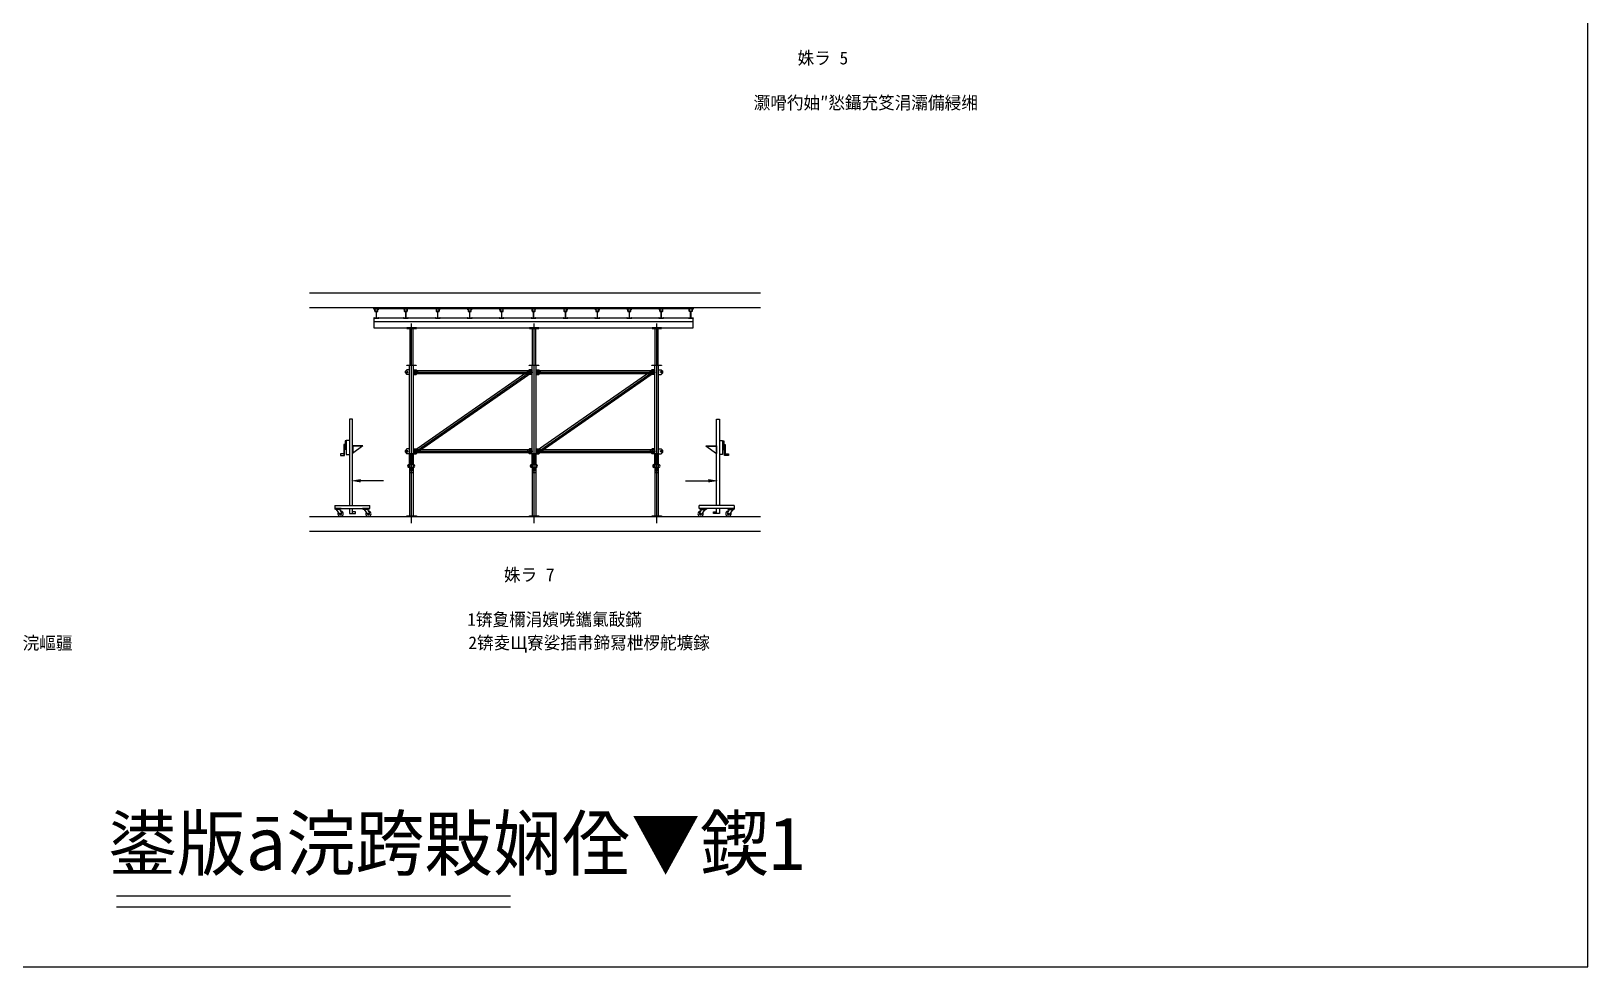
# Model space of a CAD drawing. Header units: metres. Extents: x 0 to 297, y 0 to 210.
# Drawn here: x 121.5 to 297, y 0 to 105.5 of the extents above; entities that cross this region are included whole.
import ezdxf

# ---------------------------------------------------------------- set-up
doc = ezdxf.new("R2010")
doc.units = ezdxf.units.M
for name, color, linetype in [(' ', 7, 'Continuous'), ('1', 7, 'Continuous'), ('120', 7, 'Continuous'), ('2', 7, 'Continuous'), ('38536', 7, 'Continuous'), ('5', 7, 'Continuous'), ('7', 7, 'Continuous')]:
    doc.layers.add(name, color=color, linetype=linetype)

msp = doc.modelspace()

# ---------------------------------------------------------------- linework, layer by layer
at = {"layer": ' '}
for p, q in [((152.85, 75.97), (203.69, 75.97)), ((152.85, 74.31), (203.69, 74.31)), ((164.36, 50.01), (164.36, 72.5)), ((178.18, 50.01), (178.18, 72.5)), ((192.01, 50.01), (192.01, 72.5)), ((157.36, 59.34), (157, 59.34)), ((157, 59.34), (157, 57.75)), ((158.88, 58.73), (157.7, 58.73)), ((158.88, 58.73), (157.7, 57.86)), ((157.7, 58.73), (157.7, 57.86)), ((158.84, 58.68), (157.75, 58.68)), ((157.75, 58.68), (157.75, 57.91)), ((197.55, 58.73), (198.74, 58.73)), ((197.55, 58.73), (198.74, 57.86)), ((197.6, 58.68), (198.69, 58.68)), ((198.69, 58.68), (198.69, 57.91)), ((198.74, 58.73), (198.74, 57.86)), ((199.08, 59.34), (199.43, 59.34)), ((199.43, 59.34), (199.43, 57.75)), ((157, 57.75), (157.36, 57.75)), ((164.14, 57.84), (164.14, 55.74)), ((164.57, 57.84), (164.14, 57.84)), ((164.57, 55.74), (164.57, 57.84)), ((177.97, 57.84), (177.97, 55.74)), ((178.4, 57.84), (177.97, 57.84)), ((178.4, 55.74), (178.4, 57.84)), ((191.79, 57.84), (191.79, 55.74)), ((192.22, 57.84), (191.79, 57.84)), ((192.22, 55.74), (192.22, 57.84)), ((199.43, 57.75), (199.08, 57.75)), ((164.14, 55.74), (164.57, 55.74)), ((177.97, 55.74), (178.4, 55.74)), ((191.79, 55.74), (192.22, 55.74)), ((155.7, 52.02), (159.64, 52.02)), ((155.7, 52.02), (155.7, 51.65)), ((155.7, 51.65), (159.64, 51.65)), ((158.03, 51.29), (157.7, 51.29)), ((157.7, 51.1), (158.03, 51.1)), ((158.03, 51.1), (158.03, 51.29)), ((159.64, 51.65), (159.64, 52.02)), ((200.74, 52.02), (196.8, 52.02)), ((196.8, 51.65), (196.8, 52.02)), ((200.74, 51.65), (196.8, 51.65)), ((198.4, 51.1), (198.4, 51.29)), ((198.4, 51.29), (198.74, 51.29)), ((198.74, 51.1), (198.4, 51.1)), ((200.74, 52.02), (200.74, 51.65))]:
    msp.add_line(p, q, dxfattribs=at)
for centre, start, end in [((156.35, 51.07), -211.99, 91.5), ((159.49, 51.07), -211.99, 91.5), ((196.95, 51.07), -271.5, 31.99), ((200.09, 51.07), -271.5, 31.99)]:
    msp.add_arc(centre, 0.3, start, end, dxfattribs=at)
for p, q in [((297, 0), (297, 210)), ((131.08, 7.99), (175.51, 7.99)), ((131.08, 6.75), (175.51, 6.75)), ((0, 0), (297, 0))]:
    msp.add_line(p, q)
at = {"layer": '1'}
for p, q in [((164.02, 56.63), (164.62, 56.63)), ((164.62, 56.27), (164.02, 56.27)), ((177.84, 56.63), (178.44, 56.63)), ((178.44, 56.27), (177.84, 56.27)), ((191.66, 56.63), (192.27, 56.63)), ((192.27, 56.27), (191.66, 56.27))]:
    msp.add_line(p, q, dxfattribs=at)
for centre, start, end in [((164.11, 56.45), 116.26, 243.74), ((164.53, 56.45), -63.74, 63.74), ((177.93, 56.45), 116.26, 243.74), ((178.35, 56.45), -63.74, 63.74), ((191.75, 56.45), 116.26, 243.74), ((192.18, 56.45), -63.74, 63.74)]:
    msp.add_arc(centre, 0.2, start, end, dxfattribs=at)
at = {"layer": '120'}
for p, q in [((160.11, 72.74), (196.11, 72.74)), ((164.56, 67.04), (178.05, 67.04)), ((177.77, 67.29), (164.6, 58.12)), ((164.61, 57.94), (177.98, 67.25)), ((164.65, 67.19), (164.65, 66.88)), ((177.89, 67.19), (164.65, 67.19)), ((164.65, 66.88), (177.89, 66.88)), ((164.77, 57.86), (177.95, 67.04)), ((177.95, 67.04), (177.77, 67.29)), ((177.89, 66.88), (177.89, 67.19)), ((178.38, 67.04), (191.87, 67.04)), ((191.6, 67.29), (178.42, 58.12)), ((178.44, 57.94), (191.81, 67.25)), ((178.47, 67.19), (178.47, 66.88)), ((191.72, 67.19), (178.47, 67.19)), ((178.47, 66.88), (191.72, 66.88)), ((178.6, 57.86), (191.77, 67.04)), ((191.77, 67.04), (191.6, 67.29)), ((191.72, 66.88), (191.72, 67.19)), ((164.56, 58.11), (178.05, 58.11)), ((164.6, 58.12), (164.77, 57.86)), ((164.65, 58.27), (164.65, 57.96)), ((177.89, 58.27), (164.65, 58.27)), ((164.65, 57.96), (177.89, 57.96)), ((177.89, 57.96), (177.89, 58.27)), ((178.38, 58.11), (191.87, 58.11)), ((178.42, 58.12), (178.6, 57.86)), ((178.47, 58.27), (178.47, 57.96)), ((191.72, 58.27), (178.47, 58.27)), ((178.47, 57.96), (191.72, 57.96)), ((191.72, 57.96), (191.72, 58.27))]:
    msp.add_line(p, q, dxfattribs=at)
for centre in [(164.86, 67.04), (177.68, 67.04), (177.68, 67.04), (178.69, 67.04), (191.5, 67.04), (191.51, 67.04), (164.86, 58.11), (164.86, 58.11), (177.68, 58.11), (178.69, 58.11), (178.69, 58.11), (191.5, 58.11)]:
    msp.add_circle(centre, 0.06, dxfattribs=at)
at = {"layer": '2'}
for p, q in [((157.7, 61.75), (157.36, 61.75)), ((157.36, 61.75), (157.36, 52.02)), ((157.7, 52.02), (157.7, 61.75)), ((198.74, 52.02), (198.74, 61.75)), ((198.74, 61.75), (199.08, 61.75)), ((199.08, 61.75), (199.08, 52.02)), ((156.87, 58.87), (156.72, 58.87)), ((156.72, 58.87), (156.72, 57.84)), ((156.79, 57.63), (156.79, 58.75)), ((156.79, 58.75), (156.87, 58.75)), ((157, 59.3), (156.87, 59.3)), ((156.87, 59.3), (156.87, 58.32)), ((157, 58.32), (156.87, 58.32)), ((199.43, 59.3), (199.57, 59.3)), ((199.43, 58.32), (199.57, 58.32)), ((199.57, 59.3), (199.57, 58.32)), ((199.57, 58.87), (199.72, 58.87)), ((199.65, 58.75), (199.57, 58.75)), ((199.65, 57.63), (199.65, 58.75)), ((199.72, 58.87), (199.72, 57.84)), ((156.72, 57.84), (156.35, 57.84)), ((156.35, 57.84), (156.35, 57.63)), ((156.35, 57.63), (156.79, 57.63)), ((156.72, 57.84), (156.72, 57.63)), ((200.09, 57.63), (199.65, 57.63)), ((199.72, 57.84), (199.72, 57.63)), ((199.72, 57.84), (200.09, 57.84)), ((200.09, 57.84), (200.09, 57.63)), ((155.7, 51.65), (155.7, 51.6)), ((156.43, 51.65), (155.7, 51.65)), ((156.43, 51.6), (155.7, 51.6)), ((155.77, 51.6), (155.77, 51.55)), ((156.35, 51.55), (155.77, 51.55)), ((155.87, 51.55), (156.24, 51.02)), ((156.26, 51.55), (156.46, 51.13)), ((156.35, 51.6), (156.35, 51.55)), ((156.43, 51.65), (156.43, 51.6)), ((157.36, 51.65), (157.36, 51.1)), ((157.36, 51.1), (157.7, 51.1)), ((157.7, 51.1), (157.7, 51.65)), ((159.57, 51.65), (158.84, 51.65)), ((158.84, 51.65), (158.84, 51.6)), ((159.57, 51.6), (158.84, 51.6)), ((158.91, 51.6), (158.91, 51.55)), ((159.49, 51.55), (158.91, 51.55)), ((159.01, 51.55), (159.38, 51.02)), ((159.4, 51.55), (159.6, 51.13)), ((159.49, 51.6), (159.49, 51.55)), ((159.57, 51.65), (159.57, 51.6)), ((197.04, 51.55), (196.84, 51.13)), ((196.87, 51.65), (197.6, 51.65)), ((196.87, 51.65), (196.87, 51.6)), ((196.87, 51.6), (197.6, 51.6)), ((196.94, 51.6), (196.94, 51.55)), ((196.94, 51.55), (197.53, 51.55)), ((197.43, 51.55), (197.06, 51.02)), ((197.53, 51.6), (197.53, 51.55)), ((197.6, 51.65), (197.6, 51.6)), ((198.74, 51.1), (198.74, 51.65)), ((199.08, 51.1), (198.74, 51.1)), ((199.08, 51.65), (199.08, 51.1)), ((200.18, 51.55), (199.98, 51.13)), ((200.01, 51.65), (200.01, 51.6)), ((200.01, 51.65), (200.74, 51.65)), ((200.01, 51.6), (200.74, 51.6)), ((200.08, 51.6), (200.08, 51.55)), ((200.08, 51.55), (200.67, 51.55)), ((200.57, 51.55), (200.2, 51.02)), ((200.67, 51.6), (200.67, 51.55)), ((200.74, 51.65), (200.74, 51.6))]:
    msp.add_line(p, q, dxfattribs=at)
for centre in [(156.35, 51.07), (159.49, 51.07), (196.95, 51.07), (200.09, 51.07)]:
    msp.add_circle(centre, 0.04, dxfattribs=at)
for centre, start, end in [((156.35, 51.07), -153.71, 26.29), ((159.49, 51.07), -153.71, 26.29), ((196.95, 51.07), 153.71, 333.71), ((200.09, 51.07), 153.71, 333.71)]:
    msp.add_arc(centre, 0.12, start, end, dxfattribs=at)
at = {"layer": '38536'}
for p, q in [((160.11, 74.31), (196.11, 74.31)), ((160.11, 74.18), (160.11, 74.31)), ((196.11, 74.18), (160.11, 74.18)), ((196.11, 74.31), (196.11, 74.18)), ((160.11, 73.1), (160.11, 72.02)), ((196.11, 73.1), (160.11, 73.1)), ((160.11, 72.02), (196.11, 72.02)), ((196.11, 72.02), (196.11, 73.1)), ((163.84, 67.31), (163.66, 67.13)), ((163.66, 66.95), (163.66, 67.13)), ((163.66, 66.95), (163.84, 66.77)), ((163.72, 67.04), (163.99, 67.04)), ((164.14, 67.31), (163.84, 67.31)), ((164.14, 66.77), (163.84, 66.77)), ((163.85, 67.18), (163.85, 66.9)), ((164.14, 66.77), (164.14, 67.31)), ((164.57, 66.77), (164.57, 67.31)), ((164.57, 67.31), (164.88, 67.31)), ((164.57, 66.77), (164.88, 66.77)), ((165, 67.04), (164.72, 67.04)), ((165, 67.04), (164.72, 67.04)), ((164.86, 67.18), (164.86, 66.9)), ((164.86, 67.18), (164.86, 66.9)), ((164.88, 67.31), (165.06, 67.13)), ((165.06, 66.95), (164.88, 66.77)), ((165.06, 66.95), (165.06, 67.13)), ((177.66, 67.31), (177.48, 67.13)), ((177.48, 66.95), (177.48, 67.13)), ((177.48, 66.95), (177.66, 66.77)), ((177.54, 67.04), (177.82, 67.04)), ((177.97, 67.31), (177.66, 67.31)), ((177.97, 66.77), (177.66, 66.77)), ((177.68, 67.18), (177.68, 66.9)), ((177.97, 66.77), (177.97, 67.31)), ((178.4, 66.77), (178.4, 67.31)), ((178.4, 67.31), (178.7, 67.31)), ((178.4, 66.77), (178.7, 66.77)), ((178.82, 67.04), (178.55, 67.04)), ((178.82, 67.04), (178.55, 67.04)), ((178.69, 67.18), (178.69, 66.9)), ((178.69, 67.18), (178.69, 66.9)), ((178.7, 67.31), (178.88, 67.13)), ((178.88, 66.95), (178.7, 66.77)), ((178.88, 66.95), (178.88, 67.13)), ((191.49, 67.31), (191.31, 67.13)), ((191.31, 66.95), (191.31, 67.13)), ((191.31, 66.95), (191.49, 66.77)), ((191.36, 67.04), (191.64, 67.04)), ((191.79, 67.31), (191.49, 67.31)), ((191.79, 66.77), (191.49, 66.77)), ((191.5, 67.18), (191.5, 66.9)), ((191.79, 66.77), (191.79, 67.31)), ((192.22, 66.77), (192.22, 67.31)), ((192.22, 67.31), (192.52, 67.31)), ((192.22, 66.77), (192.52, 66.77)), ((192.65, 67.04), (192.37, 67.04)), ((192.65, 67.04), (192.37, 67.04)), ((192.51, 67.18), (192.51, 66.9)), ((192.51, 67.18), (192.51, 66.9)), ((192.52, 67.31), (192.7, 67.13)), ((192.7, 66.95), (192.52, 66.77)), ((192.7, 66.95), (192.7, 67.13)), ((163.84, 58.38), (163.66, 58.2)), ((163.66, 58.02), (163.66, 58.2)), ((163.66, 58.02), (163.84, 57.84)), ((163.72, 58.11), (163.99, 58.11)), ((164.14, 58.38), (163.84, 58.38)), ((163.86, 58.25), (163.86, 57.97)), ((164.14, 57.84), (164.14, 58.38)), ((164.57, 57.84), (164.57, 58.38)), ((164.57, 58.38), (164.88, 58.38)), ((165, 58.11), (164.72, 58.11)), ((165, 58.11), (164.72, 58.11)), ((164.86, 58.25), (164.86, 57.97)), ((164.86, 58.25), (164.86, 57.97)), ((164.88, 58.38), (165.06, 58.2)), ((165.06, 58.02), (164.88, 57.84)), ((165.06, 58.02), (165.06, 58.2)), ((177.66, 58.38), (177.48, 58.2)), ((177.48, 58.02), (177.48, 58.2)), ((177.48, 58.02), (177.66, 57.84)), ((177.54, 58.11), (177.82, 58.11)), ((177.97, 58.38), (177.66, 58.38)), ((177.68, 58.25), (177.68, 57.97)), ((177.97, 57.84), (177.97, 58.38)), ((178.4, 57.84), (178.4, 58.38)), ((178.4, 58.38), (178.7, 58.38)), ((178.82, 58.11), (178.55, 58.11)), ((178.82, 58.11), (178.55, 58.11)), ((178.69, 58.25), (178.69, 57.97)), ((178.69, 58.25), (178.69, 57.97)), ((178.7, 58.38), (178.88, 58.2)), ((178.88, 58.02), (178.7, 57.84)), ((178.88, 58.02), (178.88, 58.2)), ((191.49, 58.38), (191.31, 58.2)), ((191.31, 58.02), (191.31, 58.2)), ((191.31, 58.02), (191.49, 57.84)), ((191.37, 58.11), (191.64, 58.11)), ((191.79, 58.38), (191.49, 58.38)), ((191.5, 58.25), (191.5, 57.97)), ((191.79, 57.84), (191.79, 58.38)), ((192.22, 57.84), (192.22, 58.38)), ((192.22, 58.38), (192.52, 58.38)), ((192.65, 58.11), (192.37, 58.11)), ((192.65, 58.11), (192.37, 58.11)), ((192.51, 58.25), (192.51, 57.97)), ((192.51, 58.25), (192.51, 57.97)), ((192.52, 58.38), (192.7, 58.2)), ((192.7, 58.02), (192.52, 57.84)), ((192.7, 58.02), (192.7, 58.2)), ((164.14, 57.84), (163.84, 57.84)), ((164.57, 57.84), (164.88, 57.84)), ((177.97, 57.84), (177.66, 57.84)), ((178.4, 57.84), (178.7, 57.84)), ((191.79, 57.84), (191.49, 57.84)), ((192.22, 57.84), (192.52, 57.84))]:
    msp.add_line(p, q, dxfattribs=at)
for centre in [(163.85, 67.04), (164.86, 67.04), (164.86, 67.04), (177.68, 67.04), (178.69, 67.04), (178.69, 67.04), (191.5, 67.04), (192.51, 67.04), (192.51, 67.04), (163.86, 58.11), (164.86, 58.11), (164.86, 58.11), (164.86, 58.11), (177.68, 58.11), (178.69, 58.11), (178.69, 58.11), (178.69, 58.11), (191.5, 58.11), (192.51, 58.11), (192.51, 58.11), (192.51, 58.11)]:
    msp.add_circle(centre, 0.06, dxfattribs=at)
at = {"layer": '5'}
for p, q in [((152.85, 50.77), (203.69, 50.77)), ((152.85, 49.11), (203.69, 49.11))]:
    msp.add_line(p, q, dxfattribs=at)
at = {"layer": '7'}
for p, q in [((160.23, 74.18), (160.11, 74.18)), ((160.11, 74.18), (160.11, 74.13)), ((160.11, 74.13), (160.13, 74.13)), ((160.13, 74.13), (160.13, 74.14)), ((160.15, 74.16), (160.2, 74.16)), ((160.21, 74.14), (160.21, 73.89)), ((160.23, 73.9), (160.23, 74.18)), ((160.23, 74.18), (160.53, 74.18)), ((160.24, 73.86), (160.35, 73.86)), ((160.51, 73.89), (160.25, 73.89)), ((160.37, 73.85), (160.37, 73.14)), ((160.39, 73.14), (160.39, 73.85)), ((160.41, 73.86), (160.52, 73.86)), ((160.65, 74.18), (160.53, 74.18)), ((160.53, 74.18), (160.53, 73.9)), ((160.55, 73.89), (160.55, 74.14)), ((160.57, 74.16), (160.61, 74.16)), ((160.63, 74.14), (160.63, 74.13)), ((160.63, 74.13), (160.65, 74.13)), ((160.65, 74.13), (160.65, 74.18)), ((163.56, 74.18), (163.44, 74.18)), ((163.44, 74.18), (163.44, 74.13)), ((163.44, 74.13), (163.46, 74.13)), ((163.46, 74.13), (163.46, 74.14)), ((163.48, 74.16), (163.53, 74.16)), ((163.54, 74.14), (163.54, 73.89)), ((163.56, 73.9), (163.56, 74.18)), ((163.56, 74.18), (163.86, 74.18)), ((163.57, 73.86), (163.68, 73.86)), ((163.84, 73.89), (163.58, 73.89)), ((163.7, 73.85), (163.7, 73.14)), ((163.72, 73.14), (163.72, 73.85)), ((163.74, 73.86), (163.85, 73.86)), ((163.98, 74.18), (163.86, 74.18)), ((163.86, 74.18), (163.86, 73.9)), ((163.88, 73.89), (163.88, 74.14)), ((163.9, 74.16), (163.94, 74.16)), ((163.96, 74.14), (163.96, 74.13)), ((163.96, 74.13), (163.98, 74.13)), ((163.98, 74.13), (163.98, 74.18)), ((167.16, 74.18), (167.04, 74.18)), ((167.04, 74.18), (167.04, 74.13)), ((167.04, 74.13), (167.06, 74.13)), ((167.06, 74.13), (167.06, 74.14)), ((167.08, 74.16), (167.13, 74.16)), ((167.14, 74.14), (167.14, 73.89)), ((167.16, 73.9), (167.16, 74.18)), ((167.16, 74.18), (167.46, 74.18)), ((167.17, 73.86), (167.28, 73.86)), ((167.44, 73.89), (167.18, 73.89)), ((167.3, 73.85), (167.3, 73.14)), ((167.32, 73.14), (167.32, 73.85)), ((167.34, 73.86), (167.45, 73.86)), ((167.58, 74.18), (167.46, 74.18)), ((167.46, 74.18), (167.46, 73.9)), ((167.48, 73.89), (167.48, 74.14)), ((167.5, 74.16), (167.54, 74.16)), ((167.56, 74.14), (167.56, 74.13)), ((167.56, 74.13), (167.58, 74.13)), ((167.58, 74.13), (167.58, 74.18)), ((170.76, 74.18), (170.64, 74.18)), ((170.64, 74.18), (170.64, 74.13)), ((170.64, 74.13), (170.66, 74.13)), ((170.66, 74.13), (170.66, 74.14)), ((170.68, 74.16), (170.73, 74.16)), ((170.74, 74.14), (170.74, 73.89)), ((170.76, 73.9), (170.76, 74.18)), ((170.76, 74.18), (171.06, 74.18)), ((170.77, 73.86), (170.88, 73.86)), ((171.04, 73.89), (170.78, 73.89)), ((170.9, 73.85), (170.9, 73.14)), ((170.92, 73.14), (170.92, 73.85)), ((170.94, 73.86), (171.05, 73.86)), ((171.18, 74.18), (171.06, 74.18)), ((171.06, 74.18), (171.06, 73.9)), ((171.08, 73.89), (171.08, 74.14)), ((171.1, 74.16), (171.14, 74.16)), ((171.16, 74.14), (171.16, 74.13)), ((171.16, 74.13), (171.18, 74.13)), ((171.18, 74.13), (171.18, 74.18)), ((174.36, 74.18), (174.24, 74.18)), ((174.24, 74.18), (174.24, 74.13)), ((174.24, 74.13), (174.26, 74.13)), ((174.26, 74.13), (174.26, 74.14)), ((174.28, 74.16), (174.33, 74.16)), ((174.34, 74.14), (174.34, 73.89)), ((174.36, 73.9), (174.36, 74.18)), ((174.36, 74.18), (174.66, 74.18)), ((174.37, 73.86), (174.48, 73.86)), ((174.64, 73.89), (174.38, 73.89)), ((174.5, 73.85), (174.5, 73.14)), ((174.52, 73.14), (174.52, 73.85)), ((174.54, 73.86), (174.65, 73.86)), ((174.78, 74.18), (174.66, 74.18)), ((174.66, 74.18), (174.66, 73.9)), ((174.68, 73.89), (174.68, 74.14)), ((174.7, 74.16), (174.74, 74.16)), ((174.76, 74.14), (174.76, 74.13)), ((174.76, 74.13), (174.78, 74.13)), ((174.78, 74.13), (174.78, 74.18)), ((177.96, 74.18), (177.84, 74.18)), ((177.84, 74.18), (177.84, 74.13)), ((177.84, 74.13), (177.86, 74.13)), ((177.86, 74.13), (177.86, 74.14)), ((177.88, 74.16), (177.93, 74.16)), ((177.94, 74.14), (177.94, 73.89)), ((177.96, 73.9), (177.96, 74.18)), ((177.96, 74.18), (178.26, 74.18)), ((177.97, 73.86), (178.08, 73.86)), ((178.24, 73.89), (177.98, 73.89)), ((178.1, 73.85), (178.1, 73.14)), ((178.12, 73.14), (178.12, 73.85)), ((178.14, 73.86), (178.25, 73.86)), ((178.38, 74.18), (178.26, 74.18)), ((178.26, 74.18), (178.26, 73.9)), ((178.28, 73.89), (178.28, 74.14)), ((178.3, 74.16), (178.34, 74.16)), ((178.36, 74.14), (178.36, 74.13)), ((178.36, 74.13), (178.38, 74.13)), ((178.38, 74.13), (178.38, 74.18)), ((181.56, 74.18), (181.44, 74.18)), ((181.44, 74.18), (181.44, 74.13)), ((181.44, 74.13), (181.46, 74.13)), ((181.46, 74.13), (181.46, 74.14)), ((181.48, 74.16), (181.53, 74.16)), ((181.54, 74.14), (181.54, 73.89)), ((181.56, 73.9), (181.56, 74.18)), ((181.56, 74.18), (181.86, 74.18)), ((181.57, 73.86), (181.68, 73.86)), ((181.84, 73.89), (181.58, 73.89)), ((181.7, 73.85), (181.7, 73.14)), ((181.72, 73.14), (181.72, 73.85)), ((181.74, 73.86), (181.85, 73.86)), ((181.98, 74.18), (181.86, 74.18)), ((181.86, 74.18), (181.86, 73.9)), ((181.88, 73.89), (181.88, 74.14)), ((181.9, 74.16), (181.94, 74.16)), ((181.96, 74.14), (181.96, 74.13)), ((181.96, 74.13), (181.98, 74.13)), ((181.98, 74.13), (181.98, 74.18)), ((185.16, 74.18), (185.04, 74.18)), ((185.04, 74.18), (185.04, 74.13)), ((185.04, 74.13), (185.06, 74.13)), ((185.06, 74.13), (185.06, 74.14)), ((185.08, 74.16), (185.13, 74.16)), ((185.14, 74.14), (185.14, 73.89)), ((185.16, 73.9), (185.16, 74.18)), ((185.16, 74.18), (185.46, 74.18)), ((185.17, 73.86), (185.28, 73.86)), ((185.44, 73.89), (185.18, 73.89)), ((185.3, 73.85), (185.3, 73.14)), ((185.32, 73.14), (185.32, 73.85)), ((185.34, 73.86), (185.45, 73.86)), ((185.58, 74.18), (185.46, 74.18)), ((185.46, 74.18), (185.46, 73.9)), ((185.48, 73.89), (185.48, 74.14)), ((185.5, 74.16), (185.54, 74.16)), ((185.56, 74.14), (185.56, 74.13)), ((185.56, 74.13), (185.58, 74.13)), ((185.58, 74.13), (185.58, 74.18)), ((188.76, 74.18), (188.64, 74.18)), ((188.64, 74.18), (188.64, 74.13)), ((188.64, 74.13), (188.66, 74.13)), ((188.66, 74.13), (188.66, 74.14)), ((188.68, 74.16), (188.73, 74.16)), ((188.74, 74.14), (188.74, 73.89)), ((188.76, 73.9), (188.76, 74.18)), ((188.76, 74.18), (189.06, 74.18)), ((188.77, 73.86), (188.88, 73.86)), ((189.04, 73.89), (188.78, 73.89)), ((188.9, 73.85), (188.9, 73.14)), ((188.92, 73.14), (188.92, 73.85)), ((188.94, 73.86), (189.05, 73.86)), ((189.18, 74.18), (189.06, 74.18)), ((189.06, 74.18), (189.06, 73.9)), ((189.08, 73.89), (189.08, 74.14)), ((189.1, 74.16), (189.14, 74.16)), ((189.16, 74.14), (189.16, 74.13)), ((189.16, 74.13), (189.18, 74.13)), ((189.18, 74.13), (189.18, 74.18)), ((192.36, 74.18), (192.24, 74.18)), ((192.24, 74.18), (192.24, 74.13)), ((192.24, 74.13), (192.26, 74.13)), ((192.26, 74.13), (192.26, 74.14)), ((192.28, 74.16), (192.33, 74.16)), ((192.34, 74.14), (192.34, 73.89)), ((192.36, 73.9), (192.36, 74.18)), ((192.36, 74.18), (192.66, 74.18)), ((192.37, 73.86), (192.48, 73.86)), ((192.64, 73.89), (192.38, 73.89)), ((192.5, 73.85), (192.5, 73.14)), ((192.52, 73.14), (192.52, 73.85)), ((192.54, 73.86), (192.65, 73.86)), ((192.78, 74.18), (192.66, 74.18)), ((192.66, 74.18), (192.66, 73.9)), ((192.68, 73.89), (192.68, 74.14)), ((192.7, 74.16), (192.74, 74.16)), ((192.76, 74.14), (192.76, 74.13)), ((192.76, 74.13), (192.78, 74.13)), ((192.78, 74.13), (192.78, 74.18)), ((195.57, 74.13), (195.57, 74.18)), ((195.57, 74.18), (195.69, 74.18)), ((195.59, 74.13), (195.57, 74.13)), ((195.59, 74.14), (195.59, 74.13)), ((195.66, 74.16), (195.61, 74.16)), ((195.67, 73.89), (195.67, 74.14)), ((195.69, 74.18), (195.69, 73.9)), ((195.99, 74.18), (195.69, 74.18)), ((195.81, 73.86), (195.7, 73.86)), ((195.71, 73.89), (195.97, 73.89)), ((195.83, 73.14), (195.83, 73.85)), ((195.85, 73.85), (195.85, 73.14)), ((195.98, 73.86), (195.87, 73.86)), ((195.99, 73.9), (195.99, 74.18)), ((195.99, 74.18), (196.11, 74.18)), ((196.01, 74.14), (196.01, 73.89)), ((196.07, 74.16), (196.03, 74.16)), ((196.09, 74.13), (196.09, 74.14)), ((196.11, 74.13), (196.09, 74.13)), ((196.11, 74.18), (196.11, 74.13)), ((160.14, 73.16), (160.11, 73.16)), ((160.11, 73.16), (160.11, 73.1)), ((160.11, 73.1), (160.65, 73.1)), ((160.14, 73.14), (160.14, 73.16)), ((160.35, 73.13), (160.15, 73.13)), ((160.61, 73.13), (160.41, 73.13)), ((160.65, 73.16), (160.62, 73.16)), ((160.62, 73.16), (160.62, 73.14)), ((160.65, 73.1), (160.65, 73.16)), ((163.47, 73.16), (163.44, 73.16)), ((163.44, 73.16), (163.44, 73.1)), ((163.44, 73.1), (163.98, 73.1)), ((163.47, 73.14), (163.47, 73.16)), ((163.68, 73.13), (163.48, 73.13)), ((163.94, 73.13), (163.74, 73.13)), ((164.9, 72.02), (163.82, 72.02)), ((163.82, 72.02), (163.82, 71.96)), ((163.98, 73.16), (163.95, 73.16)), ((163.95, 73.16), (163.95, 73.14)), ((163.98, 73.1), (163.98, 73.16)), ((164.9, 71.96), (164.9, 72.02)), ((167.07, 73.16), (167.04, 73.16)), ((167.04, 73.16), (167.04, 73.1)), ((167.04, 73.1), (167.58, 73.1)), ((167.07, 73.14), (167.07, 73.16)), ((167.28, 73.13), (167.08, 73.13)), ((167.54, 73.13), (167.34, 73.13)), ((167.58, 73.16), (167.55, 73.16)), ((167.55, 73.16), (167.55, 73.14)), ((167.58, 73.1), (167.58, 73.16)), ((170.67, 73.16), (170.64, 73.16)), ((170.64, 73.16), (170.64, 73.1)), ((170.64, 73.1), (171.18, 73.1)), ((170.67, 73.14), (170.67, 73.16)), ((170.88, 73.13), (170.68, 73.13)), ((171.14, 73.13), (170.94, 73.13)), ((171.18, 73.16), (171.15, 73.16)), ((171.15, 73.16), (171.15, 73.14)), ((171.18, 73.1), (171.18, 73.16)), ((174.27, 73.16), (174.24, 73.16)), ((174.24, 73.16), (174.24, 73.1)), ((174.24, 73.1), (174.78, 73.1)), ((174.27, 73.14), (174.27, 73.16)), ((174.48, 73.13), (174.28, 73.13)), ((174.74, 73.13), (174.54, 73.13)), ((174.78, 73.16), (174.75, 73.16)), ((174.75, 73.16), (174.75, 73.14)), ((174.78, 73.1), (174.78, 73.16)), ((178.72, 72.02), (177.64, 72.02)), ((177.64, 72.02), (177.64, 71.96)), ((177.87, 73.16), (177.84, 73.16)), ((177.84, 73.16), (177.84, 73.1)), ((177.84, 73.1), (178.38, 73.1)), ((177.87, 73.14), (177.87, 73.16)), ((178.08, 73.13), (177.88, 73.13)), ((178.34, 73.13), (178.14, 73.13)), ((178.38, 73.16), (178.35, 73.16)), ((178.35, 73.16), (178.35, 73.14)), ((178.38, 73.1), (178.38, 73.16)), ((178.72, 71.96), (178.72, 72.02)), ((181.47, 73.16), (181.44, 73.16)), ((181.44, 73.16), (181.44, 73.1)), ((181.44, 73.1), (181.98, 73.1)), ((181.47, 73.14), (181.47, 73.16)), ((181.68, 73.13), (181.48, 73.13)), ((181.94, 73.13), (181.74, 73.13)), ((181.98, 73.16), (181.95, 73.16)), ((181.95, 73.16), (181.95, 73.14)), ((181.98, 73.1), (181.98, 73.16)), ((185.07, 73.16), (185.04, 73.16)), ((185.04, 73.16), (185.04, 73.1)), ((185.04, 73.1), (185.58, 73.1)), ((185.07, 73.14), (185.07, 73.16)), ((185.28, 73.13), (185.08, 73.13)), ((185.54, 73.13), (185.34, 73.13)), ((185.58, 73.16), (185.55, 73.16)), ((185.55, 73.16), (185.55, 73.14)), ((185.58, 73.1), (185.58, 73.16)), ((188.67, 73.16), (188.64, 73.16)), ((188.64, 73.16), (188.64, 73.1)), ((188.64, 73.1), (189.18, 73.1)), ((188.67, 73.14), (188.67, 73.16)), ((188.88, 73.13), (188.68, 73.13)), ((189.14, 73.13), (188.94, 73.13)), ((189.18, 73.16), (189.15, 73.16)), ((189.15, 73.16), (189.15, 73.14)), ((189.18, 73.1), (189.18, 73.16)), ((192.55, 72.02), (191.47, 72.02)), ((191.47, 72.02), (191.47, 71.96)), ((192.27, 73.16), (192.24, 73.16)), ((192.24, 73.16), (192.24, 73.1)), ((192.24, 73.1), (192.78, 73.1)), ((192.27, 73.14), (192.27, 73.16)), ((192.48, 73.13), (192.28, 73.13)), ((192.74, 73.13), (192.54, 73.13)), ((192.55, 71.96), (192.55, 72.02)), ((192.78, 73.16), (192.75, 73.16)), ((192.75, 73.16), (192.75, 73.14)), ((192.78, 73.1), (192.78, 73.16)), ((195.57, 73.1), (195.57, 73.16)), ((195.57, 73.16), (195.6, 73.16)), ((196.11, 73.1), (195.57, 73.1)), ((195.6, 73.16), (195.6, 73.14)), ((195.61, 73.13), (195.81, 73.13)), ((195.87, 73.13), (196.07, 73.13)), ((196.08, 73.14), (196.08, 73.16)), ((196.08, 73.16), (196.11, 73.16)), ((196.11, 73.16), (196.11, 73.1)), ((163.82, 71.96), (164.9, 71.96)), ((164.19, 67.83), (164.19, 71.96)), ((164.53, 67.83), (164.53, 71.96)), ((177.64, 71.96), (178.72, 71.96)), ((178.01, 67.83), (178.01, 71.96)), ((178.36, 67.83), (178.36, 71.96)), ((191.47, 71.96), (192.55, 71.96)), ((191.83, 67.83), (191.83, 71.96)), ((192.18, 67.83), (192.18, 71.96)), ((163.81, 67.77), (163.81, 67.83)), ((163.81, 67.83), (164.89, 67.83)), ((164.89, 67.77), (163.81, 67.77)), ((164.14, 56.63), (164.14, 67.77)), ((164.57, 56.63), (164.57, 67.77)), ((164.89, 67.83), (164.89, 67.77)), ((177.63, 67.77), (177.63, 67.83)), ((177.63, 67.83), (178.71, 67.83)), ((178.71, 67.77), (177.63, 67.77)), ((177.97, 56.63), (177.97, 67.77)), ((178.4, 56.63), (178.4, 67.77)), ((178.71, 67.83), (178.71, 67.77)), ((191.45, 67.77), (191.45, 67.83)), ((191.45, 67.83), (192.53, 67.83)), ((192.53, 67.77), (191.45, 67.77)), ((191.79, 56.63), (191.79, 67.77)), ((192.22, 56.63), (192.22, 67.77)), ((192.53, 67.83), (192.53, 67.77)), ((164.14, 57.84), (164.57, 57.84)), ((164.57, 57.79), (164.14, 57.67)), ((164.29, 57.49), (164.14, 57.45)), ((164.29, 57.28), (164.14, 57.24)), ((164.29, 57.06), (164.14, 57.02)), ((164.29, 56.84), (164.14, 56.8)), ((164.14, 56.27), (164.14, 55.74)), ((164.29, 56.19), (164.14, 56.15)), ((164.29, 57.6), (164.21, 57.58)), ((164.29, 57.38), (164.21, 57.36)), ((164.29, 57.17), (164.22, 57.15)), ((164.29, 56.95), (164.22, 56.93)), ((164.29, 56.73), (164.22, 56.71)), ((164.29, 57.59), (164.29, 56.63)), ((164.29, 56.27), (164.29, 56.04)), ((164.57, 56.7), (164.32, 56.63)), ((164.37, 57.65), (164.35, 57.65)), ((164.5, 57.66), (164.41, 57.64)), ((164.43, 56.63), (164.43, 57.59)), ((164.57, 57.57), (164.43, 57.53)), ((164.5, 57.44), (164.43, 57.42)), ((164.57, 57.35), (164.43, 57.31)), ((164.5, 57.23), (164.43, 57.21)), ((164.57, 57.14), (164.43, 57.1)), ((164.5, 57.01), (164.43, 56.99)), ((164.57, 56.92), (164.43, 56.88)), ((164.5, 56.79), (164.43, 56.77)), ((164.43, 56.04), (164.43, 56.27)), ((164.57, 56.26), (164.43, 56.22)), ((164.57, 55.74), (164.57, 56.27)), ((177.97, 57.84), (178.4, 57.84)), ((178.4, 57.79), (177.97, 57.67)), ((178.11, 57.49), (177.97, 57.45)), ((178.11, 57.28), (177.97, 57.24)), ((178.11, 57.06), (177.97, 57.02)), ((178.11, 56.84), (177.97, 56.8)), ((177.97, 56.27), (177.97, 55.74)), ((178.11, 56.19), (177.97, 56.15)), ((178.11, 57.6), (178.04, 57.58)), ((178.11, 57.38), (178.04, 57.36)), ((178.11, 57.17), (178.04, 57.15)), ((178.11, 56.95), (178.04, 56.93)), ((178.11, 56.73), (178.04, 56.71)), ((178.11, 57.59), (178.11, 56.63)), ((178.11, 56.27), (178.11, 56.04)), ((178.4, 56.7), (178.15, 56.63)), ((178.19, 57.65), (178.18, 57.65)), ((178.33, 57.66), (178.23, 57.64)), ((178.25, 56.63), (178.25, 57.59)), ((178.4, 57.57), (178.25, 57.53)), ((178.33, 57.44), (178.25, 57.42)), ((178.4, 57.35), (178.25, 57.31)), ((178.33, 57.23), (178.25, 57.21)), ((178.4, 57.14), (178.25, 57.1)), ((178.33, 57.01), (178.25, 56.99)), ((178.4, 56.92), (178.25, 56.88)), ((178.33, 56.79), (178.25, 56.77)), ((178.25, 56.04), (178.25, 56.27)), ((178.4, 56.26), (178.25, 56.22)), ((178.4, 55.74), (178.4, 56.27)), ((191.79, 57.84), (192.22, 57.84)), ((192.22, 57.79), (191.79, 57.67)), ((191.93, 57.49), (191.79, 57.45)), ((191.93, 57.28), (191.79, 57.24)), ((191.93, 57.06), (191.79, 57.02)), ((191.93, 56.84), (191.79, 56.8)), ((191.79, 56.27), (191.79, 55.74)), ((191.93, 56.19), (191.79, 56.15)), ((191.94, 57.6), (191.86, 57.58)), ((191.93, 57.38), (191.86, 57.36)), ((191.93, 57.17), (191.86, 57.15)), ((191.93, 56.95), (191.86, 56.93)), ((191.93, 56.73), (191.86, 56.71)), ((191.93, 57.59), (191.93, 56.63)), ((191.93, 56.27), (191.93, 56.04)), ((192.22, 56.7), (191.97, 56.63)), ((192.01, 57.65), (192, 57.65)), ((192.15, 57.66), (192.05, 57.64)), ((192.08, 56.63), (192.08, 57.59)), ((192.22, 57.57), (192.08, 57.53)), ((192.15, 57.44), (192.08, 57.42)), ((192.22, 57.35), (192.08, 57.31)), ((192.15, 57.23), (192.08, 57.21)), ((192.22, 57.14), (192.08, 57.1)), ((192.15, 57.01), (192.08, 56.99)), ((192.22, 56.92), (192.08, 56.88)), ((192.15, 56.79), (192.08, 56.77)), ((192.08, 56.04), (192.08, 56.27)), ((192.22, 56.26), (192.08, 56.22)), ((192.22, 55.74), (192.22, 56.27)), ((161.19, 54.79), (157.95, 54.79)), ((164.57, 56.05), (164.14, 55.93)), ((164.14, 55.74), (164.57, 55.74)), ((164.18, 50.83), (164.18, 55.74)), ((164.29, 56.08), (164.22, 56.06)), ((164.5, 55.92), (164.22, 55.84)), ((164.35, 55.98), (164.37, 55.98)), ((164.5, 56.14), (164.43, 56.12)), ((164.53, 55.74), (164.53, 50.83)), ((178.4, 56.05), (177.97, 55.93)), ((177.97, 55.74), (178.4, 55.74)), ((178.01, 50.83), (178.01, 55.74)), ((178.11, 56.08), (178.04, 56.06)), ((178.33, 55.92), (178.04, 55.84)), ((178.18, 55.98), (178.19, 55.98)), ((178.33, 56.14), (178.25, 56.12)), ((178.36, 55.74), (178.36, 50.83)), ((192.22, 56.05), (191.79, 55.93)), ((191.79, 55.74), (192.22, 55.74)), ((191.83, 50.83), (191.83, 55.74)), ((191.93, 56.08), (191.86, 56.06)), ((192.15, 55.92), (191.86, 55.84)), ((192, 55.98), (192.02, 55.98)), ((192.15, 56.14), (192.08, 56.12)), ((192.18, 55.74), (192.18, 50.83)), ((195.24, 54.79), (198.48, 54.79)), ((163.82, 50.83), (164.9, 50.83)), ((163.82, 50.77), (163.82, 50.83)), ((164.9, 50.77), (163.82, 50.77)), ((164.9, 50.83), (164.9, 50.77)), ((177.64, 50.83), (178.72, 50.83)), ((177.64, 50.77), (177.64, 50.83)), ((178.72, 50.77), (177.64, 50.77)), ((178.72, 50.83), (178.72, 50.77)), ((191.47, 50.83), (192.55, 50.83)), ((191.47, 50.77), (191.47, 50.83)), ((192.55, 50.77), (191.47, 50.77)), ((192.55, 50.83), (192.55, 50.77))]:
    msp.add_line(p, q, dxfattribs=at)
for centre, radius in [((164, 56.45), 0.05), ((164.36, 56.21), 0.06), ((177.82, 56.45), 0.05), ((178.18, 56.21), 0.06), ((191.65, 56.45), 0.05), ((192.01, 56.21), 0.06)]:
    msp.add_circle(centre, radius, dxfattribs=at)
for centre, radius, start, end in [((160.13, 74.16), 0.01, -89.94, 0.03), ((160.21, 74.16), 0.01, 179.97, 270), ((160.24, 73.89), 0.03, 180.03, 270), ((160.23, 73.89), 0.01, 0, 90), ((160.37, 73.86), 0.01, 179.97, 270), ((160.39, 73.86), 0.01, 270, 360), ((160.53, 73.89), 0.01, 90, 180.03), ((160.52, 73.89), 0.03, 270.03, 360), ((160.55, 74.16), 0.01, 270, 360), ((160.63, 74.16), 0.01, 180.03, 270), ((163.46, 74.16), 0.01, 270, 360), ((163.54, 74.16), 0.01, 180.03, 270), ((163.57, 73.89), 0.03, 180.03, 270), ((163.56, 73.89), 0.01, 0, 90), ((163.7, 73.86), 0.01, 179.97, 269.94), ((163.72, 73.86), 0.01, 270, 360), ((163.86, 73.89), 0.01, 90.06, 180.03), ((163.85, 73.89), 0.03, 270, 360), ((163.88, 74.16), 0.01, 270, 360), ((163.96, 74.16), 0.01, 180.03, 270), ((167.06, 74.16), 0.01, 270, 360), ((167.14, 74.16), 0.01, 180.03, 270), ((167.17, 73.89), 0.03, 180, 270), ((167.16, 73.89), 0.01, -0.03, 89.94), ((167.3, 73.86), 0.01, 180, 270), ((167.32, 73.86), 0.01, 270, 360), ((167.46, 73.89), 0.01, 90, 179.97), ((167.45, 73.89), 0.03, 270, 359.98), ((167.48, 74.16), 0.01, 270, 360), ((167.56, 74.16), 0.01, 180.03, 270), ((170.66, 74.16), 0.01, -89.94, 0.03), ((170.74, 74.16), 0.01, 179.97, 270), ((170.77, 73.89), 0.03, 180.03, 270), ((170.76, 73.89), 0.01, 0, 90), ((170.9, 73.86), 0.01, 179.97, 270), ((170.92, 73.86), 0.01, 270, 360), ((171.06, 73.89), 0.01, 90, 179.97), ((171.05, 73.89), 0.03, 270, 359.98), ((171.08, 74.16), 0.01, -89.94, 0.03), ((171.16, 74.16), 0.01, 179.97, 270), ((174.26, 74.16), 0.01, 270, 360), ((174.34, 74.16), 0.01, 180.03, 270), ((174.37, 73.89), 0.03, 180, 269.97), ((174.36, 73.89), 0.01, 0, 90), ((174.5, 73.86), 0.01, 180, 270), ((174.52, 73.86), 0.01, 270, 360), ((174.66, 73.89), 0.01, 90, 179.97), ((174.65, 73.89), 0.03, 270.03, 360), ((174.68, 74.16), 0.01, 270, 360), ((174.76, 74.16), 0.01, 180.03, 270), ((177.86, 74.16), 0.01, 270, 360), ((177.94, 74.16), 0.01, 180.03, 270), ((177.97, 73.89), 0.03, 180, 269.97), ((177.96, 73.89), 0.01, -0.03, 90), ((178.1, 73.86), 0.01, 180, 270), ((178.12, 73.86), 0.01, -90, 0.03), ((178.26, 73.89), 0.01, 90, 179.97), ((178.25, 73.89), 0.03, 270, 359.98), ((178.28, 74.16), 0.01, -90, 0.03), ((178.36, 74.16), 0.01, 179.97, 269.94), ((181.46, 74.16), 0.01, 270, 360), ((181.54, 74.16), 0.01, 180.03, 270), ((181.57, 73.89), 0.03, 180.03, 270), ((181.56, 73.89), 0.01, 0, 90), ((181.7, 73.86), 0.01, 179.97, 269.94), ((181.72, 73.86), 0.01, 270, 360), ((181.86, 73.89), 0.01, 90.06, 180.03), ((181.85, 73.89), 0.03, 270, 360), ((181.88, 74.16), 0.01, 270, 360), ((181.96, 74.16), 0.01, 180.03, 270), ((185.06, 74.16), 0.01, 270, 360), ((185.14, 74.16), 0.01, 180.03, 270), ((185.17, 73.89), 0.03, 180, 270), ((185.16, 73.89), 0.01, -0.03, 89.94), ((185.3, 73.86), 0.01, 180, 270), ((185.32, 73.86), 0.01, 270, 360), ((185.46, 73.89), 0.01, 90, 179.97), ((185.45, 73.89), 0.03, 270, 359.98), ((185.48, 74.16), 0.01, 270, 360), ((185.56, 74.16), 0.01, 180.03, 270), ((188.66, 74.16), 0.01, -89.94, 0.03), ((188.74, 74.16), 0.01, 179.97, 270), ((188.77, 73.89), 0.03, 180.03, 270), ((188.76, 73.89), 0.01, 0, 90), ((188.9, 73.86), 0.01, 179.97, 270), ((188.92, 73.86), 0.01, 270, 360), ((189.06, 73.89), 0.01, 90, 179.97), ((189.05, 73.89), 0.03, 270, 359.98), ((189.08, 74.16), 0.01, -89.94, 0.03), ((189.16, 74.16), 0.01, 179.97, 270), ((192.26, 74.16), 0.01, 270, 360), ((192.34, 74.16), 0.01, 180.03, 270), ((192.37, 73.89), 0.03, 180, 269.97), ((192.36, 73.89), 0.01, 0, 90), ((192.5, 73.86), 0.01, 180, 270), ((192.52, 73.86), 0.01, 270, 360), ((192.66, 73.89), 0.01, 90, 179.97), ((192.65, 73.89), 0.03, 270.03, 360), ((192.68, 74.16), 0.01, 270, 360), ((192.76, 74.16), 0.01, 180.03, 270), ((195.61, 74.14), 0.01, 90, 179.94), ((195.66, 74.14), 0.01, 0.03, 90), ((195.67, 73.86), 0.03, -0.02, 89.97), ((195.71, 73.9), 0.01, 180.06, 270), ((195.81, 73.85), 0.01, 0, 90), ((195.87, 73.85), 0.01, 90, 180), ((195.97, 73.9), 0.01, 270, 359.97), ((196.01, 73.86), 0.03, 90.03, 180.02), ((196.03, 74.14), 0.01, 90, 179.94), ((196.07, 74.14), 0.01, 0.03, 90), ((160.14, 73.13), 0.01, 0, 90), ((160.37, 73.13), 0.01, 90, 180.03), ((160.39, 73.13), 0.01, 0, 90), ((160.62, 73.13), 0.01, 90, 180), ((163.47, 73.13), 0.01, 0, 90), ((163.7, 73.13), 0.01, 90.06, 180.03), ((163.72, 73.13), 0.01, 0, 90), ((163.95, 73.13), 0.01, 90, 180), ((167.07, 73.13), 0.01, -0.03, 89.94), ((167.3, 73.13), 0.01, 90, 180), ((167.32, 73.13), 0.01, 0, 90), ((167.55, 73.13), 0.01, 90, 180), ((170.67, 73.13), 0.01, 0, 90), ((170.9, 73.13), 0.01, 90, 180.03), ((170.92, 73.13), 0.01, 0, 90), ((171.15, 73.13), 0.01, 90, 180), ((174.27, 73.13), 0.01, -0.03, 90), ((174.5, 73.13), 0.01, 90, 180), ((174.52, 73.13), 0.01, 0, 90), ((174.75, 73.13), 0.01, 90, 180.03), ((177.87, 73.13), 0.01, 0, 90), ((178.1, 73.13), 0.01, 90, 180), ((178.12, 73.13), 0.01, -0.03, 90), ((178.35, 73.13), 0.01, 90, 180), ((181.47, 73.13), 0.01, 0, 90), ((181.7, 73.13), 0.01, 90.06, 180.03), ((181.72, 73.13), 0.01, 0, 90), ((181.95, 73.13), 0.01, 90, 180), ((185.07, 73.13), 0.01, -0.03, 89.94), ((185.3, 73.13), 0.01, 90, 180), ((185.32, 73.13), 0.01, 0, 90), ((185.55, 73.13), 0.01, 90, 180), ((188.67, 73.13), 0.01, 0, 90), ((188.9, 73.13), 0.01, 90, 180.03), ((188.92, 73.13), 0.01, 0, 90), ((189.15, 73.13), 0.01, 90, 180), ((192.27, 73.13), 0.01, -0.03, 90), ((192.5, 73.13), 0.01, 90, 180), ((192.52, 73.13), 0.01, 0, 90), ((192.75, 73.13), 0.01, 90, 180.03), ((195.61, 73.14), 0.01, 179.97, 270), ((195.81, 73.14), 0.01, 270, 360), ((195.87, 73.14), 0.01, 180, 270), ((196.07, 73.14), 0.01, 270, 360), ((164.35, 57.59), 0.06, 90, 180), ((164.37, 57.59), 0.06, 0.04, 90), ((178.18, 57.59), 0.06, 90, 180), ((178.19, 57.59), 0.06, 0.04, 90), ((192, 57.59), 0.06, 90, 180), ((192.01, 57.59), 0.06, 0.04, 90), ((164.35, 56.04), 0.06, 180, 271.41), ((164.37, 56.04), 0.06, -88.59, 0.04), ((178.18, 56.04), 0.06, 180, 271.41), ((178.19, 56.04), 0.06, -88.59, 0.04), ((192, 56.04), 0.06, 180, 271.41), ((192.01, 56.04), 0.06, -88.59, 0.04)]:
    msp.add_arc(centre, radius, start, end, dxfattribs=at)
for points in [[(158.6, 54.98), (158.6, 54.6), (157.54, 54.79)], [(197.84, 54.98), (197.84, 54.6), (198.9, 54.79)]]:
    msp.add_solid(points, dxfattribs=at)

# ---------------------------------------------------------------- texts
for s, height, p in [('  姝ラ 5', 1.44, (205.93, 101.72)), ('灏嗗彴妯″悐鑷充笅涓灞備綅缃', 1.44, (202.94, 96.68)), ('    姝ラ 7', 1.44, (170.86, 43.47)), ('1锛夐檷涓嬪唴鑴氭敮鏋', 1.44, (170.63, 38.44)), ('2锛夊埄鐢ㄦ恫鍘嬪崈鏂ら《灏嗗彴妯℃彁鍗囧埌棰勫畾浣嶇疆', 1.44, (74.51, 35.78)), ('2锛夌Щ寮娑插帇鍗冩枻椤舵壙鎵', 1.44, (170.76, 35.81)), ('鍙版ā浣跨敤娴佺▼鍥1', 5.98, (130.12, 10.92))]:
    msp.add_text(s, height=height).set_placement(p)

doc.saveas('drawing.dxf')
